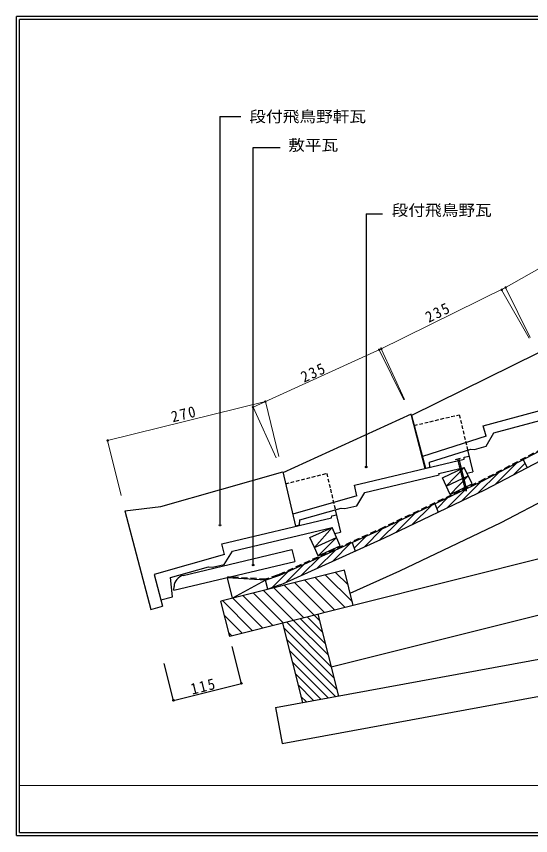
# Model space of a CAD drawing. Units: millimetres, scale not verified. Extents: x -1898 to 2142, y -2692 to 1538.
# Drawn here: x -1898 to -1050, y 188 to 1538 of the extents above; entities that cross this region are included whole.
import ezdxf
from ezdxf.enums import TextEntityAlignment as Align

# ---------------------------------------------------------------- set-up
doc = ezdxf.new("R2010")
doc.units = ezdxf.units.MM
doc.header["$LTSCALE"] = 5
doc.header["$PDMODE"] = 32
doc.header["$PDSIZE"] = 2.5
doc.linetypes.add('DASHED1', pattern=[1.8, 1.2, -0.6])
doc.linetypes.add('DASHED2', pattern=[3, 2, -1])
for name, color, linetype, lineweight in [('0-0', 7, 'Continuous', 25), ('0-1', 7, 'Continuous', 25), ('0-4', 4, 'Continuous', 25), ('0-7', 7, 'Continuous', 25), ('0-9', 7, 'Continuous', 25), ('0-A', 2, 'Continuous', 25), ('0-D', 7, 'Continuous', 25), ('0-E', 4, 'Continuous', 9), ('0-F', 7, 'Continuous', 25)]:
    doc.layers.add(name, color=color, linetype=linetype, lineweight=lineweight)
doc.layers.add('0-3', color=5, linetype='Continuous')
doc.styles.add('ＭＳ ゴシック', font='')
doc.styles.get('ＭＳ ゴシック').set_extended_font_data('MS Gothic')

msp = doc.modelspace()

# ---------------------------------------------------------------- linework, layer by layer
at = {"layer": '0-0'}
for p, q in [((91.806, 1538.147), (-1898.193, 1538.147)), ((-1898.193, 188.147), (-1898.193, 1538.147)), ((-1038.09, 983.054), (-1246.629, 880.485)), ((-1128.205, 863.609), (-948.564, 911.828)), ((-1247.134, 882.42), (-1458.606, 786.043)), ((-1223.878, 793.384), (-1247.134, 882.42)), ((-1110.536, 851.785), (-988.843, 884.45)), ((-1123.538, 846.224), (-1128.205, 863.609)), ((-1123.254, 829.734), (-1110.536, 851.785)), ((-1123.538, 846.224), (-1228.481, 812.878)), ((-1216.678, 803.622), (-1148.883, 824.926)), ((-1154.103, 823.798), (-1145.569, 787.796)), ((-1148.883, 824.926), (-1142.57, 824.549)), ((-1142.57, 824.549), (-1123.254, 829.734)), ((-1159.747, 808.586), (-1159.465, 811.737)), ((-1159.465, 811.737), (-1151.681, 813.582)), ((-1340.731, 765.683), (-1159.747, 808.586)), ((-1340.731, 765.683), (-1159.747, 808.586)), ((-1216.536, 795.377), (-1216.678, 803.622)), ((-1659.752, 730.339), (-1458.962, 787.544)), ((-1458.962, 787.544), (-1437.709, 697.891)), ((-1201.392, 784.841), (-1159.552, 794.759)), ((-1200.815, 782.408), (-1201.392, 784.841)), ((-1195.706, 777.546), (-1159.551, 794.757)), ((-1155.299, 785.49), (-1159.552, 794.759)), ((-1146.642, 767.64), (-1159.551, 794.757)), ((-1155.299, 785.49), (-1145.569, 787.796)), ((-1323.417, 753.344), (-1200.815, 782.408)), ((-1336.579, 748.168), (-1340.731, 765.683)), ((-1336.579, 748.168), (-1442.459, 717.93)), ((-1336.78, 731.677), (-1323.417, 753.344)), ((-1719.214, 723.487), (-1659.752, 730.339)), ((-1356.241, 727.064), (-1336.78, 731.677)), ((-1719.214, 723.487), (-1676.572, 560.988)), ((-1430.934, 708.33), (-1362.54, 727.626)), ((-1372.207, 725.05), (-1363.514, 688.38)), ((-1362.54, 727.626), (-1356.241, 727.064)), ((-1431.035, 700.084), (-1430.934, 708.33)), ((-1542.025, 656.719), (-1377.654, 695.684)), ((-1437.846, 698.469), (-1431.035, 700.084)), ((-1373.245, 686.073), (-1377.654, 695.684)), ((-1373.245, 686.073), (-1363.514, 688.38)), ((-1555.186, 651.543), (-1559.338, 669.058)), ((-1555.186, 651.543), (-1670.98, 618.474)), ((-1555.387, 635.052), (-1542.025, 656.719)), ((-1574.848, 630.439), (-1555.387, 635.052)), ((-1643.783, 613.329), (-1581.148, 631.001)), ((-1581.148, 631.001), (-1574.848, 630.439)), ((-1676.572, 560.988), (-1657.227, 566.065)), ((-1898.193, 188.147), (91.806, 188.147))]:
    msp.add_line(p, q, dxfattribs=at)
at = {"layer": '0-0', "color": 2}
for p, q in [((86.806, 1533.147), (-1893.194, 1533.147)), ((-1893.194, 193.147), (-1893.194, 1533.147)), ((-1893.194, 193.147), (86.806, 193.147))]:
    msp.add_line(p, q, dxfattribs=at)
at = {"layer": '0-0', "color": 4, "lineweight": 9}
msp.add_line((-1893.194, 270.507), (86.806, 270.507), dxfattribs=at)
at = {"layer": '0-0'}
for points in [[(-1246.629, 880.485), (-1223.297, 793.562), (-1216.536, 795.377)], [(-1559.338, 669.058), (-1378.354, 711.961), (-1378.073, 715.112), (-1370.289, 716.957)]]:
    msp.add_lwpolyline(points, dxfattribs=at)
at = {"layer": '0-1'}
for p, q in [((-1562.457, 1372.981), (-1528.097, 1372.981)), ((-1562.457, 1372.981), (-1562.457, 699.723)), ((-338.947, 818.34), (-1342.656, 567.412)), ((-1062.553, 807.689), (-1056.005, 794.186)), ((-1159.552, 794.759), (-1189.252, 763.987)), ((-1182.797, 750.428), (-1195.706, 777.546)), ((-1189.252, 763.987), (-1153.097, 781.198)), ((-1153.097, 781.198), (-1182.797, 750.428)), ((-1182.797, 750.428), (-1146.642, 767.64)), ((-317.118, 731.027), (-1379.037, 465.547)), ((-1207.943, 735.102), (-1202.823, 720.925)), ((-1344.37, 671.262), (-1339.26, 657.113)), ((-1483.327, 594.091), (-1487.102, 609.19)), ((-1467.351, 615.926), (-1486.795, 609.209)), ((-1463.265, 601.335), (-1483.327, 594.091)), ((-1470.682, 399.201), (-463.608, 583.97)), ((-1546.386, 516.479), (-1560.939, 574.688)), ((-1342.656, 567.412), (-1546.386, 516.479)), ((-1400.865, 552.86), (-1367.197, 418.188)), ((-1459.074, 538.307), (-1426.331, 407.338)), ((-1527.013, 438.986), (-1542.209, 499.772)), ((-1639.068, 410.972), (-1654.264, 471.758))]:
    msp.add_line(p, q, dxfattribs=at)
for points in [[(-1466.97, 616.094), (-1463.855, 617.467), (-1297.183, 692.507), (-1132.489, 771.117), (-971.027, 855.552), (-879.354, 908.084), (-853.118, 923.861), (-808.176, 951.587), (-763.527, 979.829), (-724.165, 1005.143)], [(-1463.265, 601.335), (-1457.743, 603.768), (-1290.876, 678.896), (-1125.778, 757.699), (-963.821, 842.393), (-871.761, 895.147), (-845.303, 911.058), (-800.238, 938.86), (-755.448, 967.19), (-716.138, 992.471)], [(-1347.684, 587.519), (-1265.635, 624.46), (-1098.943, 704.023), (-934.994, 789.759), (-841.38, 843.404), (-814.094, 859.812), (-768.445, 887.974), (-723.184, 916.603), (-678.456, 945.368)], [(-1342.656, 567.412), (-1357.209, 625.62), (-1560.939, 574.688)], [(-1470.682, 399.201), (-1459.855, 340.186), (-452.781, 524.954)]]:
    msp.add_lwpolyline(points, dxfattribs=at)
at = {"layer": '0-3'}
for p in [(-1321.34, 795.493), (-1562.457, 699.723), (-1507.628, 633.896)]:
    msp.add_point(p, dxfattribs=at)
at = {"layer": '0-4', "color": 2}
msp.add_line((-1502.978, 610.634), (-1503.37, 611.157), dxfattribs=at)
at = {"layer": '0-7'}
for p, q in [((-1169.224, 801.672), (-1169.052, 801.927)), ((-1168.407, 798.412), (-1166.678, 800.976)), ((-1167.59, 795.153), (-1165.862, 797.716)), ((-1108.634, 766.664), (-1073.151, 802.147)), ((-1078.989, 782.167), (-1059.586, 801.57)), ((-1166.774, 791.893), (-1165.045, 794.456)), ((-1165.957, 788.634), (-1164.228, 791.197)), ((-1165.14, 785.374), (-1163.411, 787.937)), ((-1164.323, 782.114), (-1162.594, 784.677)), ((-1137.187, 752.253), (-1102.795, 786.645)), ((-1164.243, 739.339), (-1132.44, 771.142)), ((-1163.506, 778.855), (-1161.777, 781.418)), ((-1162.689, 775.595), (-1160.96, 778.158)), ((-1161.872, 772.335), (-1160.144, 774.898)), ((-1161.056, 769.075), (-1159.327, 771.639)), ((-1188.476, 727.74), (-1156.678, 759.539)), ((-1160.239, 765.816), (-1158.51, 768.379)), ((-1159.422, 762.556), (-1157.693, 765.119)), ((-1158.294, 759.758), (-1156.996, 761.682)), ((-1157.115, 757.034), (-1156.666, 757.701)), ((-1204.977, 726.89), (-1186.557, 745.31)), ((-1245.412, 700.597), (-1213.613, 732.396)), ((-1272.468, 687.683), (-1240.669, 719.481)), ((-1299.098, 675.195), (-1267.726, 706.567)), ((-1324.822, 663.613), (-1294.782, 693.653)), ((-1340.906, 661.671), (-1320.624, 681.954)), ((-1376.269, 640.45), (-1346.347, 670.372)), ((-1401.993, 628.869), (-1372.071, 658.791)), ((-1453.44, 605.706), (-1423.518, 635.628)), ((-1427.716, 617.287), (-1397.795, 647.209)), ((-1476.863, 596.425), (-1449.242, 624.046)), ((-1351.158, 601.417), (-1371.731, 621.99)), ((-1373.165, 559.785), (-1422.642, 609.262)), ((-1356.195, 564.027), (-1405.672, 613.505)), ((-1344.087, 573.132), (-1388.701, 617.747)), ((-1424.077, 547.057), (-1473.554, 596.534)), ((-1407.106, 551.299), (-1456.584, 600.777)), ((-1390.136, 555.542), (-1439.613, 605.019)), ((-1474.989, 534.329), (-1524.466, 583.806)), ((-1458.018, 538.571), (-1507.495, 588.049)), ((-1441.047, 542.814), (-1490.525, 592.291)), ((-1508.93, 525.843), (-1558.407, 575.321)), ((-1491.959, 530.086), (-1541.437, 579.563)), ((-1525.9, 521.601), (-1554.923, 550.623)), ((-1384.122, 485.889), (-1441.047, 542.814)), ((-1388.836, 504.745), (-1429.734, 545.642)), ((-1393.551, 523.601), (-1418.42, 548.471)), ((-1398.265, 542.458), (-1407.106, 551.299)), ((-1374.694, 448.177), (-1457.156, 530.639)), ((-1379.409, 467.033), (-1452.361, 539.986)), ((-1542.871, 517.358), (-1547.851, 522.339)), ((-1369.98, 429.321), (-1452.443, 511.783)), ((-1372.091, 417.29), (-1447.728, 492.926)), ((-1384.041, 415.097), (-1443.014, 474.07)), ((-1395.991, 412.905), (-1438.3, 455.214)), ((-1407.94, 410.713), (-1433.586, 436.358)), ((-1419.89, 408.52), (-1428.872, 417.502))]:
    msp.add_line(p, q, dxfattribs=at)
at = {"layer": '0-9'}
for p, q in [((-1173.74, 807.969), (-1165.98, 809.914)), ((-1170.976, 808.662), (-1159.308, 762.101)), ((-1168.745, 809.221), (-1157.077, 762.661)), ((-1156.491, 755.591), (-1159.308, 762.101)), ((-1157.077, 762.661), (-1156.491, 755.591))]:
    msp.add_line(p, q, dxfattribs=at)
at = {"layer": '0-A', "color": 7, "linetype": 'DASHED1'}
for p, q in [((-1454.348, 768.083), (-1386.436, 785.069)), ((-1386.436, 785.069), (-1372.207, 725.05))]:
    msp.add_line(p, q, dxfattribs=at)
at = {"layer": '0-A', "color": 7}
for p, q in [((-1414.128, 679.263), (-1377.654, 695.684)), ((-1406.765, 662.91), (-1377.654, 695.684)), ((-1370.292, 679.332), (-1377.654, 695.684)), ((-1406.765, 662.91), (-1414.128, 679.263)), ((-1406.765, 662.91), (-1370.292, 679.332)), ((-1400.607, 649.233), (-1370.292, 679.332)), ((-1364.134, 665.654), (-1370.292, 679.332)), ((-1400.607, 649.233), (-1406.765, 662.91)), ((-1400.607, 649.233), (-1364.134, 665.654)), ((-1443.74, 659.463), (-1439.127, 640.003)), ((-1639.068, 410.972), (-1527.013, 438.986))]:
    msp.add_line(p, q, dxfattribs=at)
at = {"layer": '0-A', "color": 3, "linetype": 'DASHED2'}
for p, q in [((-1487.094, 610.692), (-1549.803, 614.464)), ((-1467.841, 617.344), (-1487.094, 610.692))]:
    msp.add_line(p, q, dxfattribs=at)
msp.add_lwpolyline([(-1467.957, 617.299), (-1464.455, 618.842), (-1297.815, 693.868), (-1133.157, 772.459), (-971.751, 856.866), (-880.112, 909.379), (-853.889, 925.147), (-808.977, 952.855), (-764.323, 981.1), (-724.976, 1006.405)], dxfattribs=at)
at = {"layer": '0-A', "color": 7}
for p in [(-1527.013, 438.986), (-1639.068, 410.972)]:
    msp.add_point(p, dxfattribs=at)
at = {"layer": '0-D'}
for p, q in [((-1622.855, 617.003), (-1443.74, 659.463)), ((-1638.599, 592.717), (-1439.127, 640.003)), ((-1670.98, 618.474), (-1657.227, 566.065)), ((-1541.536, 579.539), (-1549.893, 612.966)), ((-1487.102, 609.19), (-1549.893, 612.966)), ((-1487.102, 609.19), (-1541.536, 579.539)), ((-1638.599, 592.717), (-1638.206, 598.747))]:
    msp.add_line(p, q, dxfattribs=at)
at = {"layer": '0-D', "linetype": 'DASHED1'}
msp.add_lwpolyline([(-1242.332, 864.032), (-1167.828, 881.694), (-1154.103, 823.798)], dxfattribs=at)
at = {"layer": '0-D'}
msp.add_lwpolyline([(-1659.979, 576.554), (-1640.634, 581.631), (-1643.783, 613.329)], dxfattribs=at)
msp.add_arc((-1618.242, 597.542), 20, 103.33611, 176.54679, dxfattribs=at)
at = {"layer": '0-E'}
for p, q in [((-1097.901, 1087.62), (-895.736, 1202.242)), ((-1299.886, 988.766), (-1091.347, 1091.335)), ((-1052.736, 1007.959), (-1097.901, 1087.62)), ((-1050.862, 1009.022), (-1091.347, 1091.335)), ((-1507.857, 894.11), (-1296.386, 990.488)), ((-1259.401, 906.453), (-1299.886, 988.766)), ((-1258.328, 906.981), (-1296.386, 990.488)), ((-1747.729, 839.342), (-1487.477, 903.398)), ((-1469.799, 810.602), (-1507.857, 894.11)), ((-1465.158, 812.718), (-1487.477, 903.398)), ((-1725.41, 748.661), (-1747.729, 839.342))]:
    msp.add_line(p, q, dxfattribs=at)
for p in [(-1097.901, 1087.62), (-1091.347, 1091.335), (-1299.886, 988.766), (-1296.386, 990.488), (-1487.477, 903.398), (-1507.857, 894.11), (-1747.729, 839.342)]:
    msp.add_point(p, dxfattribs=at)
at = {"layer": '0-F'}
for p, q in [((-1507.628, 1322.239), (-1463.232, 1322.239)), ((-1507.628, 633.896), (-1507.628, 1322.239)), ((-1321.34, 1212.614), (-1294.458, 1212.614)), ((-1321.34, 1212.614), (-1321.34, 795.493))]:
    msp.add_line(p, q, dxfattribs=at)

# ---------------------------------------------------------------- texts
at = {"layer": '0-1', "color": 3, "style": 'ＭＳ ゴシック', "width": 1.1}
msp.add_text('段付飛鳥野軒瓦', height=18.33, dxfattribs=at).set_placement((-1513.976, 1358.472), align=Align.BOTTOM_LEFT)
at = {"layer": '0-A', "color": 3, "insert": (-1608.221, 420.105), "char_height": 18.33, "attachment_point": 7, "rotation": 13.828, "style": 'ＭＳ ゴシック'}
msp.add_mtext('\\T1.21;\\W0.95;115', dxfattribs=at)
at = {"layer": '0-E', "color": 3, "char_height": 18.33, "attachment_point": 7, "style": 'ＭＳ ゴシック'}
for s, insert, rotation in [('\\T1.21;\\W0.95;235', (-1217.967, 1032.667), 26.19), ('\\T1.21;\\W0.95;235', (-1423.811, 934.075), 24.501), ('\\T1.21;\\W0.95;270', (-1640.313, 868.791), 13.828)]:
    msp.add_mtext(s, dxfattribs=dict(at, insert=insert, rotation=rotation))
at = {"layer": '0-F', "color": 3, "style": 'ＭＳ ゴシック', "width": 1.1}
for s, p in [('敷平瓦', (-1449.902, 1311.382)), ('段付飛鳥野瓦', (-1279.295, 1204.077))]:
    msp.add_text(s, height=18.33, dxfattribs=at).set_placement(p, align=Align.BOTTOM_LEFT)

doc.saveas('drawing.dxf')
